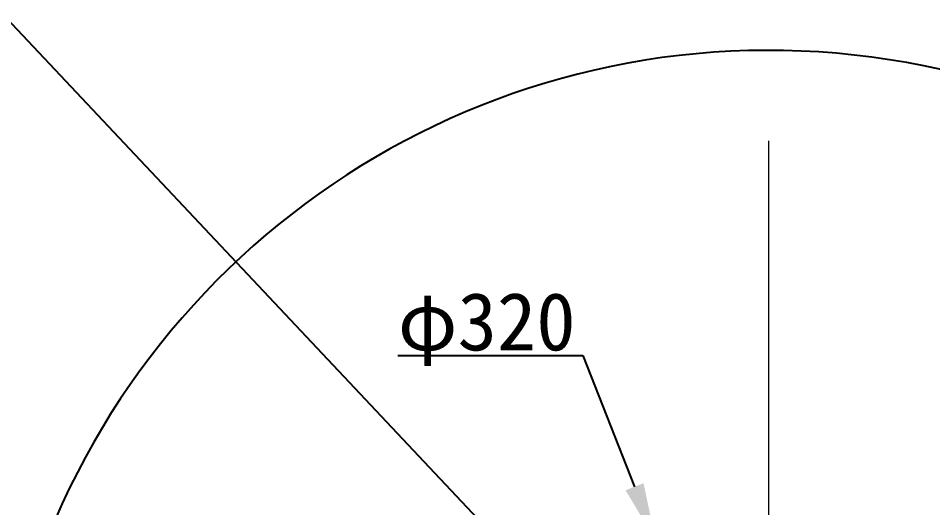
# Model space of a CAD drawing. Header units: inches. Extents: x 205 to 4949, y 179 to 2281.
# Drawn here: x 2093.9 to 2568.3, y 1567.5 to 1821.4 of the extents above; entities that cross this region are included whole.
import ezdxf

# ---------------------------------------------------------------- set-up
doc = ezdxf.new("R2010")
doc.units = ezdxf.units.IN
doc.header["$MEASUREMENT"] = 0
doc.layers.add('5', color=7, linetype='Continuous', lineweight=0)
doc.layers.add('PDF_Text', color=7, linetype='Continuous')
doc.styles.get("Standard").update_dxf_attribs({"font": ''})
doc.styles.get('Standard').set_extended_font_data('SimSun')
doc.dimstyles.new('ISO-25', dxfattribs={"dimtxt": 2.5, "dimasz": 2.5, "dimexe": 1.25, "dimexo": 0.625, "dimtad": 1, "dimtxsty": 'Standard', "dimcen": 2.5, "dimadec": 0, "dimazin": 0, "dimtfac": 1, "dimtmove": 0, "dimatfit": 3, "dimfxl": 1, "dimarcsym": 0})

# ---------------------------------------------------------------- blocks, each defined once
blk = doc.blocks.new('*D35')
at = {"color": 0, "lineweight": -2}
for p, q in [((1846.96, 1907.5), (2006.73, 1907.5)), ((2006.73, 1907.5), (2056.11, 1855.08)), ((2889.85, 969.99), (2076.68, 1833.24)), ((2910.42, 948.15), (2930.99, 926.31))]:
    blk.add_line(p, q, dxfattribs=at)
at = {"color": 0}
for points in [[(2052.47, 1851.65), (2059.75, 1858.5), (2076.68, 1833.24)], [(2914.06, 951.58), (2906.78, 944.72), (2889.85, 969.99)]]:
    blk.add_solid(points, dxfattribs=at)
at = {"layer": 'Defpoints', "color": 0}
for p in [(2076.68, 1833.24), (2889.85, 969.99)]:
    blk.add_point(p, dxfattribs=at)
at = {"color": 0, "insert": (1846.96, 1940.18), "char_height": 40, "attachment_point": 1}
blk.add_mtext('\\fSimSun|b1|i0|c134|p34;\\H0.75x;φ1185.6', dxfattribs=at)
blk = doc.blocks.new('*D37')
at = {"color": 0, "lineweight": -2}
for p, q in [((2290.76, 1646.43), (2386.74, 1646.43)), ((2386.74, 1646.43), (2413.58, 1578.36)), ((2541.95, 1252.77), (2424.58, 1550.45)), ((2552.95, 1224.86), (2563.96, 1196.96))]:
    blk.add_line(p, q, dxfattribs=at)
at = {"color": 0}
for points in [[(2408.92, 1576.53), (2418.23, 1580.2), (2424.58, 1550.45)], [(2557.6, 1226.7), (2548.3, 1223.03), (2541.95, 1252.77)]]:
    blk.add_solid(points, dxfattribs=at)
at = {"layer": 'Defpoints', "color": 0}
for p in [(2424.58, 1550.45), (2541.95, 1252.77)]:
    blk.add_point(p, dxfattribs=at)
at = {"color": 0, "insert": (2290.76, 1679.11), "char_height": 40, "attachment_point": 1}
blk.add_mtext('\\fSimSun|b1|i0|c134|p34;\\H0.75x;φ320', dxfattribs=at)
blk = doc.blocks.new('*D38')
at = {"color": 0, "lineweight": -2}
blk.add_arc((2483.26, 1401.61), 403.19, 4.2641, 165.7359, dxfattribs=at)
at = {"color": 0}
for points in [[(2087.61, 1502.01), (2097.39, 1499.91), (2086.2, 1471.63)], [(2880.34, 1431.41), (2890.34, 1431.78), (2886.46, 1401.61)]]:
    blk.add_solid(points, dxfattribs=at)
at = {"layer": 'Defpoints', "color": 0}
for p in [(2323.57, 1771.83), (1899.31, 1504.58), (2100.39, 1401.61), (2483.26, 1401.61), (2989.46, 1401.61)]:
    blk.add_point(p, dxfattribs=at)
at = {"color": 0, "insert": (2793.99, 1707.93), "char_height": 40, "attachment_point": 1, "rotation": 309.6602}
blk.add_mtext('\\fSimSun|b1|i0|c134|p2;\\H0.75x;170%%d', dxfattribs=at)
blk = doc.blocks.new('SW_CENTERMARKSYMBOL_2')
at = {"layer": '5', "color": 0}
blk.add_line((0, 1), (0, 71.239), dxfattribs=at)

msp = doc.modelspace()

# ---------------------------------------------------------------- linework, layer by layer
at = {"layer": 'PDF_Text'}
msp.add_arc((2483.2645, 1401.613), 592.8, 190, 170, dxfattribs=at)

# ---------------------------------------------------------------- block references
at = {"color": 1, "xscale": 4.999719827993904, "yscale": 4.999719827993904, "zscale": 4.999719827993904}
msp.add_blockref('SW_CENTERMARKSYMBOL_2', (2483.2645, 1401.613), dxfattribs=at)

# ---------------------------------------------------------------- dimensions: what is measured, and where the dimension line sits
for p1, p2, text, picture, middle in [((2889.8466, 969.9876), (2076.6823, 1833.2385), '\\fSimSun|b1|i0|c134|p34;\\H0.75x;φ1185.6', '*D35', (2006.7266, 1907.503)), ((2541.9492, 1252.7734), (2424.5797, 1550.4526), '\\fSimSun|b1|i0|c134|p34;\\H0.75x;φ320', '*D37', (2386.7357, 1646.4349))]:
    dim = msp.add_diameter_dim_2p(p1=p1, p2=p2, text=text, dimstyle='ISO-25', override={"dimtxt": 40, "dimasz": 30, "dimexe": 2, "dimexo": 0, "dimgap": 1.524, "dimtoh": 1, "dimlfac": 5, "dimzin": 0, "dimtxsty": 'Standard', "dimadec": 2, "dimtdec": 3, "dimtix": 1, "dimatfit": 0, "dimtzin": 0})
    dim.commit()
    dim.dimension.update_dxf_attribs({"geometry": picture, "text_midpoint": middle, "dimtype": 163})
dim = msp.add_angular_dim_2l(base=(2323.5683, 1771.8304), line1=((2100.3945, 1401.613), (2989.4613, 1401.613)), line2=((1899.3062, 1504.5806), (2483.2645, 1401.613)), text='\\fSimSun|b1|i0|c134|p2;\\H0.75x;<>', dimstyle='ISO-25', override={"dimtxt": 40, "dimasz": 30, "dimexe": 2, "dimexo": 0, "dimgap": 1.524, "dimtad": 1, "dimlfac": 5, "dimzin": 0, "dimpost": '<>', "dimtxsty": 'Standard', "dimse1": 0, "dimse2": 0, "dimsd1": 0, "dimsd2": 0, "dimadec": 0, "dimtdec": 3, "dimtix": 1, "dimtofl": 1, "dimatfit": 0, "dimtzin": 0})
dim.commit()
dim.dimension.update_dxf_attribs({"geometry": '*D38', "text_midpoint": (2793.6592, 1658.9434), "dimtype": 162})

doc.saveas('drawing.dxf')
